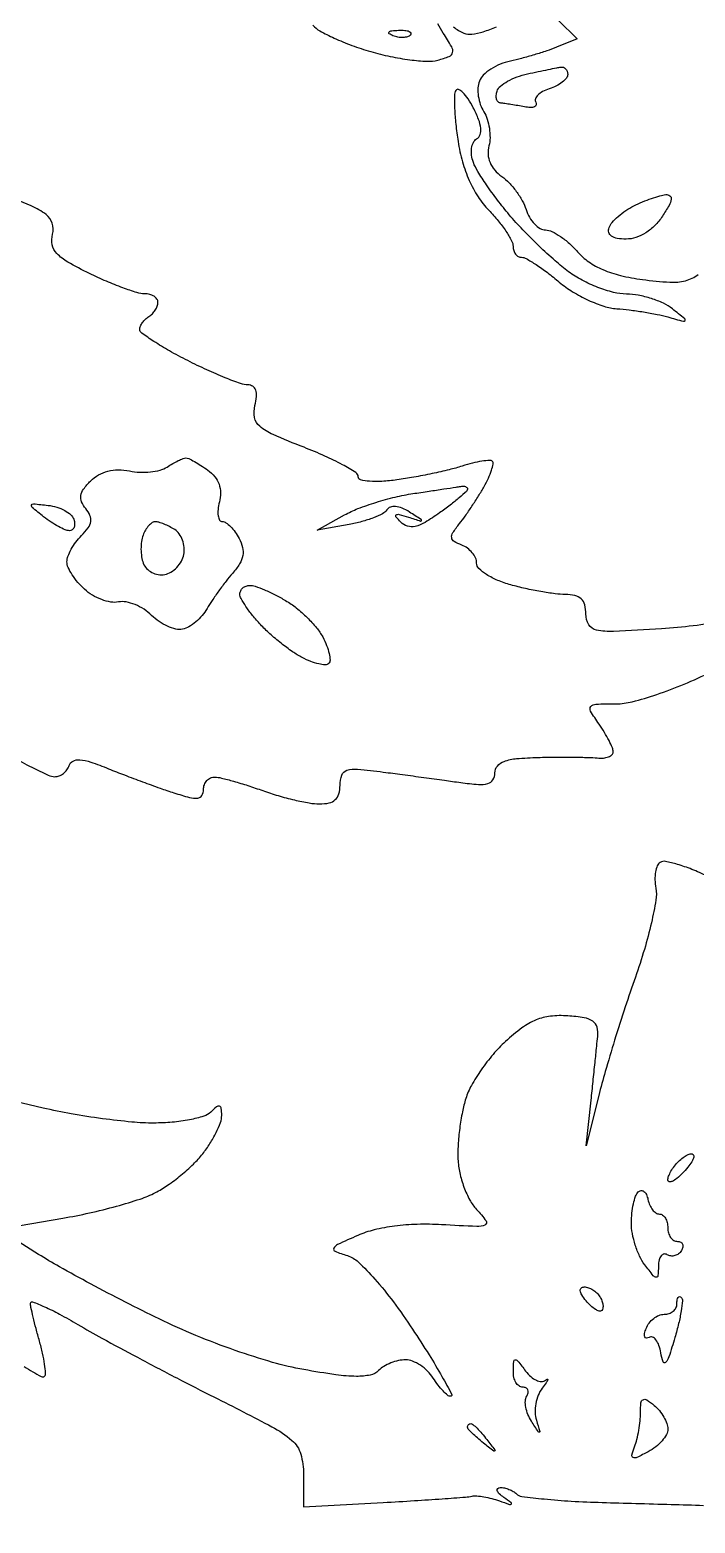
# Model space of a CAD drawing. Extents: x 0 to 102, y 0 to 135.
# Drawn here: x 79.86 to 86.04, y 50.85 to 64.72 of the extents above; entities that cross this region are included whole.
import ezdxf

# ---------------------------------------------------------------- set-up
doc = ezdxf.new("R2010")
doc.units = 0
doc.header["$MEASUREMENT"] = 0

msp = doc.modelspace()

# ---------------------------------------------------------------- linework, layer by layer
for points in [[(82.486241, 64.759805, 0.093777), (82.550734, 64.706461, 0.018911), (82.684253, 64.639268, 0.019351), (82.84792, 64.572044, 0.017031), (83.023364, 64.514493, 0.019151), (83.205156, 64.469116, 0.019806), (83.387866, 64.438372, 0.019973), (83.547597, 64.424414, 0.075895), (83.646923, 64.434809, 0.028136), (83.753979, 64.469343, 0.255638), (83.784569, 64.505518, 0.183165), (83.775849, 64.559238, 0.014202), (83.698116, 64.685559, -0.024281), (83.647969, 64.770855, -0.073995)], [(84.766182, 64.806618), (84.940892, 64.631908), (84.749296, 64.554409, -0.015339), (84.658997, 64.521068, -0.007991), (84.544576, 64.484789, -0.007939), (84.425849, 64.451267, -0.012007), (84.321427, 64.426234, 0.045714), (84.227185, 64.396808, 0.044929), (84.139276, 64.350616, 0.048605), (84.069948, 64.295606, 0.109564), (84.033126, 64.239972, 0.079924), (84.019955, 64.177225, 0.047361), (84.023576, 64.100668, 0.045962), (84.042098, 64.022884, 0.05822), (84.073677, 63.956142, -0.061179), (84.105892, 63.887004, -0.04066), (84.126076, 63.801784, -0.040661), (84.132202, 63.714426, -0.061204), (84.12205, 63.638844, 0.079483), (84.114325, 63.559579, 0.084656), (84.132125, 63.483693, 0.079543), (84.175433, 63.414316, 0.060272), (84.242184, 63.354146, -0.049586), (84.309518, 63.296002, -0.031634), (84.375916, 63.216556, -0.031655), (84.431684, 63.129481, -0.050127), (84.466664, 63.04815, 0.05442), (84.498716, 62.975352, 0.059875), (84.544903, 62.913715, 0.068018), (84.597531, 62.871825, 0.134922), (84.64856, 62.8578, -0.113998), (84.707263, 62.84424, -0.035544), (84.78601, 62.798619, -0.033449), (84.869478, 62.733434, -0.031311), (84.945493, 62.656332, 0.061392), (85.050292, 62.562079, 0.051404), (85.181105, 62.489402, 0.043275), (85.344708, 62.435566, 0.024886), (85.548973, 62.398048, 0.016839), (85.802997, 62.37302, 0.08015), (85.947808, 62.38688, 0.096841), (86.067376, 62.444412, 0.03062)], [(83.794079, 64.743915, 0.051781), (83.838239, 64.710368, 0.044976), (83.890438, 64.684746, 0.125193), (83.962001, 64.676312, 0.038014), (84.069723, 64.69902, 0.035423), (84.191081, 64.743949, 0.032058)], [(86.304124, 59.226055, -0.016049), (86.020894, 59.182453, -0.014588), (85.72629, 59.155427, -0.004156), (85.279565, 59.131283, -0.059674), (85.12115, 59.142951, -0.214277), (85.050242, 59.193029, -0.134229), (85.023, 59.292675, 0.063567), (85.012235, 59.377008, 0.139647), (84.979568, 59.43258, 0.1341), (84.921473, 59.463961, 0.056604), (84.83265, 59.474272, -0.03116), (84.737854, 59.480421, -0.011421), (84.605023, 59.500486, -0.011271), (84.460469, 59.529082, -0.013262), (84.32505, 59.562848, -0.031289), (84.203578, 59.604923, -0.042759), (84.100992, 59.658522, -0.049453), (84.029033, 59.715037, -0.204328), (84.0078, 59.764825, 0.10702), (83.997516, 59.812324, 0.066513), (83.96714, 59.86085, 0.062114), (83.922305, 59.903007, 0.06613), (83.869384, 59.931813, -0.043246), (83.798361, 59.966371, -0.235684), (83.776014, 60.001342, -0.174325), (83.787344, 60.047737, -0.022763), (83.848234, 60.131214, 0.014928), (83.901144, 60.201413, 0.007527), (83.963839, 60.292864, 0.007468), (84.025838, 60.389382, 0.011004), (84.077112, 60.476088, 0.019298), (84.117372, 60.554676, 0.028773), (84.14582, 60.626459, 0.02806), (84.161541, 60.684692, 0.253471), (84.15428, 60.70912, 0.218743), (84.128391, 60.718708, 0.01947), (84.057584, 60.710533, 0.022571), (83.970358, 60.692941, 0.015617), (83.873469, 60.665565, -0.016963), (83.753751, 60.632085, -0.007533), (83.593853, 60.595708, -0.007446), (83.423233, 60.562231, -0.009976), (83.26755, 60.537283, -0.019667), (83.127949, 60.52333, -0.034799), (83.012271, 60.524404, -0.041254), (82.929785, 60.537827, -0.344487), (82.908, 60.565693, 0.259245), (82.885983, 60.605302, 0.014523), (82.759853, 60.678715, 0.019351), (82.596939, 60.759303, 0.012691), (82.40367, 60.839944, -0.009642), (82.115702, 60.958043, -0.074107), (81.992112, 61.034913, -0.17076), (81.944435, 61.116625, -0.109389), (81.947541, 61.227551, 0.037277), (81.962247, 61.31251, 0.106799), (81.955355, 61.371694, 0.17223), (81.927844, 61.406431, 0.140885), (81.882036, 61.4196, -0.085888), (81.814379, 61.431308, -0.010105), (81.670904, 61.485792, -0.011861), (81.501824, 61.558648, -0.009456), (81.322964, 61.644934, -0.01099), (81.152295, 61.73605, -0.016644), (81.008426, 61.823397, -0.011416), (80.8956, 61.900877, -0.241065), (80.8776, 61.936041, -0.104298), (80.883713, 61.965029, -0.051567), (80.902451, 61.997852, -0.048), (80.929838, 62.029223, -0.050942), (80.9622, 62.0541, 0.06081), (80.994561, 62.080005, 0.051032), (81.021949, 62.114411, 0.053229), (81.040599, 62.151681, 0.089642), (81.0468, 62.185993, 0.154239), (81.037206, 62.216354, 0.097877), (81.010188, 62.242215, 0.080344), (80.969821, 62.259667, 0.062007), (80.922163, 62.2656, -0.075727), (80.851468, 62.276369, -0.012478), (80.720349, 62.320883, -0.013469), (80.567605, 62.381745, -0.011536), (80.41016, 62.453797, -0.015882), (80.20894, 62.559583, -0.075344), (80.106907, 62.639787, -0.139041), (80.065009, 62.720682, -0.112343), (80.067184, 62.818862, 0.139701), (80.063963, 62.920438, 0.153027), (80.007374, 63.000889, 0.063834), (79.869695, 63.08093, 0.009247), (79.567822, 63.201715, -0.009656)], [(79.693754, 57.964772, 0.011062), (79.874154, 57.869087, 0.008287), (80.026845, 57.79552, 0.107968), (80.088, 57.782017, 0.095885), (80.128323, 57.78973, 0.070449), (80.167896, 57.812432, 0.06832), (80.200735, 57.846104, 0.078835), (80.221387, 57.885861, -0.200977), (80.257445, 57.927105, -0.135363), (80.319724, 57.938864, -0.061746), (80.421613, 57.917593, -0.013878), (80.587987, 57.855558, 0.004691), (80.735117, 57.797598, 0.003213), (80.903167, 57.734447, 0.003238), (81.065873, 57.675688, 0.006554), (81.19485, 57.631946, 0.014158), (81.340119, 57.589298, 0.092011), (81.415797, 57.583708, 0.232085), (81.454633, 57.608374, 0.138076), (81.4698, 57.662249, -0.087832), (81.477831, 57.707612, -0.097678), (81.500864, 57.745591, -0.104012), (81.535217, 57.770304, -0.11334), (81.57555, 57.778087, -0.051569), (81.636071, 57.769672, -0.008613), (81.749641, 57.739652, -0.00936), (81.882387, 57.699407, -0.008176), (82.0197, 57.65246, 0.015404), (82.163222, 57.605697, 0.013821), (82.31461, 57.565985, 0.014004), (82.452448, 57.537917, 0.041571), (82.54845, 57.529274, 0.055883), (82.636451, 57.538544, 0.131092), (82.694718, 57.568679, 0.140702), (82.727756, 57.622178, 0.068522), (82.7388, 57.702384, -0.08652), (82.755116, 57.795966, -0.236748), (82.802385, 57.840952, -0.096866), (82.901305, 57.851134, -0.009512), (83.14065, 57.824802, -0.000853), (83.317656, 57.801605, -0.000592), (83.517649, 57.774808, -0.000597), (83.709643, 57.748617, -0.00123), (83.85975, 57.727582, 0.016453), (84.023698, 57.709676, 0.087631), (84.113027, 57.718542, 0.189832), (84.159341, 57.753673, 0.13752), (84.177, 57.816664, -0.176958), (84.200487, 57.880949, -0.132253), (84.262951, 57.924351, -0.064783), (84.379543, 57.949796, -0.015314), (84.57885, 57.960742, -0.004156), (84.743556, 57.963366, -0.004322), (84.906146, 57.963199, -0.004165), (85.046745, 57.960667, -0.018763), (85.12875, 57.955424, 0.045848), (85.185432, 57.954872, 0.070096), (85.23331, 57.965672, 0.095966), (85.26542, 57.985499, 0.209561), (85.2768, 58.011458, 0.099646), (85.268997, 58.050221, 0.018241), (85.238114, 58.1169, 0.018966), (85.195521, 58.193377, 0.016234), (85.145103, 58.270576, -0.016916), (85.066716, 58.390958, -0.320792), (85.070006, 58.433335, -0.212726), (85.115313, 58.455404, -0.008516), (85.302936, 58.4586, 0.063018), (85.454449, 58.477772, 0.018213), (85.681038, 58.544936, 0.017813), (85.935883, 58.640921, 0.017012), (86.187263, 58.756164, 0.017147)], [(86.151329, 56.857866, 0.017336), (86.007053, 56.921635, 0.023924), (85.87326, 56.968011, 0.02192), (85.762498, 56.995351, 0.190179), (85.713463, 56.986544, 0.159068), (85.686889, 56.955106, 0.054596), (85.670374, 56.89705, 0.047622), (85.665078, 56.82453, 0.039455), (85.6729, 56.747469, -0.087146), (85.673586, 56.63608, -0.014505), (85.631567, 56.425224, -0.015527), (85.566559, 56.177628, -0.013198), (85.483032, 55.9206, 0.005785), (85.388468, 55.643645, 0.004302), (85.290245, 55.335803, 0.004349), (85.202607, 55.043778, 0.009819), (85.14252, 54.8208), (85.026884, 54.3555), (85.071598, 54.7785, 0.000227), (85.089948, 54.952855, 0.000228), (85.10811, 55.126946, 0.000223), (85.12381, 55.278763, 0.000917), (85.133106, 55.3707, 0.088284), (85.126472, 55.45648, 0.181799), (85.088302, 55.510751, 0.109581), (85.007339, 55.543077, 0.022588), (84.8538, 55.561033, 0.045583), (84.694229, 55.557864, 0.069998), (84.560554, 55.523628, 0.061208), (84.429355, 55.449766, 0.026921), (84.27527, 55.322892, 0.031239), (84.160872, 55.203887, 0.023841), (84.050709, 55.060626, 0.024345), (83.960157, 54.915927, 0.050917), (83.907414, 54.794159, 0.028191), (83.875538, 54.669655, 0.016355), (83.850695, 54.517227, 0.016315), (83.83574, 54.362293, 0.026327), (83.834288, 54.229802, 0.04455), (83.850775, 54.104397, 0.03392), (83.890091, 53.971474, 0.034767), (83.944593, 53.851018, 0.065283), (84.006985, 53.764502, -0.029311), (84.095969, 53.658116, -0.482182), (84.085578, 53.619155, -0.114458), (84.010512, 53.605212, -0.003225), (83.680453, 53.621965, 0.021276), (83.45678, 53.625234, 0.024945), (83.245309, 53.608747, 0.027192), (83.056726, 53.57403, 0.044374), (82.902711, 53.522115, 0.005102), (82.716255, 53.43795, 0.166693), (82.681035, 53.404168, 0.444397), (82.692025, 53.375012, 0.019679), (82.806401, 53.335248, -0.116487), (82.908871, 53.275599, -0.021519), (83.061777, 53.11749, -0.021077), (83.234409, 52.905529, -0.014611), (83.412023, 52.652547, -0.005932), (83.56569, 52.413353, -0.010526), (83.685773, 52.212167, -0.005288), (83.777377, 52.047047, -0.568161), (83.766622, 52.029, -0.173845), (83.738344, 52.039138, -0.029522), (83.695664, 52.078702, -0.029194), (83.649031, 52.133411, -0.022317), (83.604433, 52.1982, 0.057761), (83.552773, 52.262922, 0.050027), (83.485284, 52.317697, 0.052626), (83.412966, 52.355042, 0.093147), (83.347203, 52.3674, 0.055251), (83.281942, 52.360166, 0.038718), (83.21118, 52.338419, 0.039129), (83.145807, 52.306534, 0.063433), (83.09698, 52.26874, -0.146344), (83.018369, 52.226327, -0.053932), (82.891643, 52.214074, -0.032532), (82.700845, 52.228682, -0.008848), (82.402034, 52.276642, -0.025839), (82.111617, 52.344185, -0.014147), (81.763342, 52.45516, -0.013644), (81.399113, 52.593942, -0.015408), (81.057694, 52.74729, -0.005112), (80.744041, 52.903934, -0.00451), (80.420203, 53.073528, -0.004534), (80.131027, 53.231698, -0.013678), (79.93797, 53.346619), (79.5663, 53.581864), (80.162743, 53.682816, 0.01314), (80.4104, 53.73146, 0.012216), (80.661306, 53.794101, 0.0123), (80.881587, 53.86072, 0.039763), (81.022423, 53.919894, 0.032279), (81.136087, 53.988304, 0.020127), (81.260231, 54.082009, 0.020174), (81.375648, 54.184709, 0.034207), (81.46233, 54.280619, 0.025736), (81.529948, 54.37633, 0.026023), (81.587103, 54.478138, 0.026918), (81.627271, 54.571652, 0.088198), (81.639, 54.637629, 0.032229), (81.634901, 54.701148, 0.294752), (81.61785, 54.721304, 0.249972), (81.589759, 54.71577, 0.025249), (81.53748, 54.66852, -0.123311), (81.47174, 54.629112, -0.025746), (81.340283, 54.596503, -0.02556), (81.179734, 54.573786, -0.021732), (81.00873, 54.565916, -0.023955), (80.802715, 54.575267, -0.010403), (80.53025, 54.606482, -0.010267), (80.241441, 54.651729, -0.013446), (79.979804, 54.705537), (79.378107, 54.846242)], [(79.802561, 52.304257, 0.005136), (79.962539, 52.211272, 0.337403), (79.992302, 52.215302, 0.218873), (80.002684, 52.243354, 0.016446), (79.993586, 52.326182, 0.020323), (79.974766, 52.427916, 0.013935), (79.945553, 52.541645, -0.005197), (79.91371, 52.657195, -0.006594), (79.886826, 52.764571, -0.005284), (79.866475, 52.854914, -0.052799), (79.8624, 52.893396, -0.525344), (79.881491, 52.906552, -0.014465), (79.99142, 52.860979, -0.017889), (80.133106, 52.791186, -0.00982), (80.301617, 52.696238, 0.008121), (80.526435, 52.568555, 0.002796), (80.855562, 52.391021, 0.002778), (81.220724, 52.199274, 0.003217), (81.570617, 52.020862, -0.004496), (82.105937, 51.746173, -0.057608), (82.291844, 51.619484, -0.144031), (82.373073, 51.493155, -0.071456), (82.4004, 51.302913), (82.4004, 51.001368), (83.14065, 51.043179, 0.001501), (83.430396, 51.060418, 0.002122), (83.688303, 51.077638, 0.001213), (83.905849, 51.093622, 0.030022), (83.9655, 51.101772, -0.069859), (84.009345, 51.104244, -0.021721), (84.074951, 51.095894, -0.021246), (84.148313, 51.080064, -0.021914), (84.2193, 51.058196, 0.003714), (84.31318, 51.025491, 0.244484), (84.329601, 51.028003, 0.502838), (84.329685, 51.038949, 0.005752), (84.2616, 51.089124, -0.032512), (84.218706, 51.124425, -0.113838), (84.198899, 51.153975, -0.311938), (84.203541, 51.172868, -0.179639), (84.22635, 51.181705, -0.056029), (84.265805, 51.177833, -0.039502), (84.308564, 51.165134, -0.039944), (84.348049, 51.146181, -0.064598), (84.377527, 51.123473, 0.16653), (84.427406, 51.099048, 0.006327), (84.636097, 51.075432, 0.010769), (84.887414, 51.055664, 0.007313), (85.174177, 51.043518, -0.000166), (85.486616, 51.034754, -0.000142), (85.815876, 51.025316, -0.000143), (86.115229, 51.016564, -0.000408)]]:
    msp.add_lwpolyline(points, format="xyb")
for points in [[(83.28165, 64.712321, -0.028489), (83.340547, 64.711391, -0.077125), (83.381154, 64.702024, -0.208169), (83.396597, 64.686403, -0.296942), (83.392688, 64.667887, -0.126455), (83.365029, 64.651539, -0.060344), (83.323972, 64.644842, -0.05415), (83.276803, 64.648008, -0.051402), (83.230537, 64.661209, -0.054073), (83.195287, 64.679952, -0.470617), (83.193828, 64.69537, -0.168741), (83.218511, 64.707326, -0.018894)], [(84.79035, 64.370591, -0.127241), (84.814522, 64.368247, -0.119742), (84.835162, 64.354483, -0.105527), (84.849002, 64.331078, -0.081119), (84.8538, 64.301701, -0.170932), (84.841788, 64.267591, -0.057809), (84.803737, 64.230089, -0.049463), (84.748595, 64.195227, -0.039423), (84.683372, 64.16871, 0.043928), (84.621282, 64.142815, 0.07444), (84.575911, 64.109627, 0.110994), (84.553651, 64.074865, 0.229418), (84.556874, 64.043536, -0.212256), (84.560172, 64.01931, -0.228895), (84.544293, 64.001676, -0.105283), (84.506386, 63.994861, -0.039302), (84.452353, 64.000854, 0.004012), (84.390346, 64.012201, 0.003758), (84.326799, 64.022813, 0.003742), (84.270264, 64.031384, 0.012857), (84.2334, 64.035727, -0.168621), (84.209391, 64.046612, -0.127209), (84.193943, 64.071363, -0.095504), (84.189843, 64.107015, -0.061379), (84.198079, 64.14795, -0.140683), (84.228466, 64.192302, -0.044197), (84.295428, 64.238334, -0.04018), (84.383029, 64.278891, -0.035028), (84.480079, 64.307141, -0.001317), (84.579231, 64.328335, -0.00156), (84.673035, 64.347823, -0.001356), (84.752293, 64.363808, -0.009958)], [(83.976935, 63.991618, 0.025158), (83.927688, 64.075884, 0.051456), (83.879484, 64.135249, 0.09268), (83.839993, 64.162332, 0.378196), (83.814486, 64.15425, 0.133867), (83.801128, 64.106848, 0.012897), (83.803216, 63.986066, 0.015675), (83.814122, 63.839798, 0.011756), (83.834942, 63.679654, 0.031049), (83.876125, 63.490947, 0.036229), (83.938913, 63.318605, 0.038575), (84.02148, 63.167078, 0.047024), (84.121743, 63.040525, -0.0198), (84.207674, 62.943412, -0.023762), (84.280266, 62.845358, -0.023437), (84.332689, 62.758475, -0.124648), (84.3462, 62.705121, 0.075677), (84.352081, 62.666486, 0.089128), (84.369145, 62.633704, 0.100725), (84.394521, 62.61179, 0.128589), (84.424309, 62.604, -0.130978), (84.469069, 62.59207, -0.01464), (84.559778, 62.536428, -0.016993), (84.665394, 62.462062, -0.013011), (84.775794, 62.373969, 0.037418), (84.899671, 62.284649, 0.02933), (85.045789, 62.206475, 0.030125), (85.191125, 62.149705, 0.061777), (85.311035, 62.126799, -0.014222), (85.426716, 62.115916, -0.009568), (85.558105, 62.097215, -0.009642), (85.684663, 62.074212, -0.018793), (85.7844, 62.050157, 0.002524), (85.928904, 62.010289, 0.343365), (85.944555, 62.016858, 0.364884), (85.941487, 62.033002, 0.002647), (85.8267, 62.125437, 0.058353), (85.743236, 62.17731, 0.032142), (85.631264, 62.221417, 0.031584), (85.51036, 62.25201, 0.043598), (85.398986, 62.262909, -0.060016), (85.280055, 62.278494, -0.029761), (85.134912, 62.324937, -0.029031), (84.988212, 62.391728, -0.037604), (84.863031, 62.47029, -0.021449), (84.737151, 62.571777, -0.010749), (84.586606, 62.710044, -0.010652), (84.436734, 62.860012, -0.015482), (84.311609, 62.99904, -0.012426), (84.202316, 63.135024, -0.012609), (84.100462, 63.275623, -0.012477), (84.018122, 63.40219, -0.049429), (83.977549, 63.485536, -0.056067), (83.961095, 63.552125, -0.066761), (83.961295, 63.616787, -0.078163), (83.977354, 63.670128, -0.143163), (84.007483, 63.703604, 0.172008), (84.039304, 63.743234, 0.110832), (84.046138, 63.802345, 0.067998), (84.026041, 63.883951, 0.02534)], [(85.7652, 63.185812, -0.180753), (85.803431, 63.175581, -0.283233), (85.816272, 63.14518, -0.090589), (85.795544, 63.085261, -0.01658), (85.73432, 62.9847, -0.05268), (85.664345, 62.8991, -0.05523), (85.579044, 62.831536, -0.058961), (85.486879, 62.787949, -0.081169), (85.396625, 62.7732, -0.040409), (85.314484, 62.779849, -0.109558), (85.260523, 62.801389, -0.182202), (85.236211, 62.836004, -0.155808), (85.238776, 62.880737, -0.088647), (85.267645, 62.928546, -0.033068), (85.323359, 62.984173, -0.031501), (85.393503, 63.03811, -0.033073), (85.468771, 63.081849, -0.016067), (85.548929, 63.118434, -0.014681), (85.633698, 63.150988, -0.014872), (85.71111, 63.175579, -0.045451)], [(81.30558, 60.741505, -0.11846), (81.332533, 60.735804, -0.015604), (81.384869, 60.708859, -0.017399), (81.445817, 60.672204, -0.013781), (81.509106, 60.628551, -0.063381), (81.573689, 60.567417, -0.083805), (81.6138, 60.497202, -0.084981), (81.628305, 60.418495, -0.067219), (81.617796, 60.332451, 0.036429), (81.6049, 60.262754, 0.063319), (81.60586, 60.204019, 0.095988), (81.619524, 60.164666, 0.267416), (81.643944, 60.1506, -0.152363), (81.678019, 60.13997, -0.044616), (81.720685, 60.10447, -0.040304), (81.764097, 60.053664, -0.033795), (81.801692, 59.993561, -0.064453), (81.833348, 59.910135, -0.105302), (81.835165, 59.834799, -0.092595), (81.805575, 59.758595, -0.041221), (81.741218, 59.671693, 0.014144), (81.679052, 59.596609, 0.009306), (81.611637, 59.506937, 0.009366), (81.549245, 59.417154, 0.017794), (81.503032, 59.342282, -0.048115), (81.457311, 59.277359, -0.040706), (81.397581, 59.218305, -0.042547), (81.333614, 59.173282, -0.083637), (81.275584, 59.151348, -0.105116), (81.21323, 59.152282, -0.04839), (81.135798, 59.178041, -0.044985), (81.056487, 59.222171, -0.046967), (80.98758, 59.27922, 0.053129), (80.917219, 59.33603, 0.047026), (80.833607, 59.379464, 0.049735), (80.749936, 59.404043, 0.094427), (80.679984, 59.403906, -0.090528), (80.609436, 59.403222, -0.046512), (80.523811, 59.426352, -0.04416), (80.437379, 59.467577, -0.050606), (80.363705, 59.521797, -0.032916), (80.301364, 59.586162, -0.03387), (80.248653, 59.657567, -0.035975), (80.211899, 59.725448, -0.106487), (80.2008, 59.776969, -0.091629), (80.210191, 59.827782, -0.035633), (80.240545, 59.892809, -0.033787), (80.284325, 59.96029, -0.0356), (80.336101, 60.020016, 0.039619), (80.397341, 60.091813, 0.118376), (80.421799, 60.151086, 0.143581), (80.414392, 60.207959, 0.069611), (80.375481, 60.270896, -0.072264), (80.336839, 60.334143, -0.144966), (80.330111, 60.391762, -0.116156), (80.355966, 60.452413, -0.037808), (80.419846, 60.52676, -0.066093), (80.494509, 60.583922, -0.067204), (80.58109, 60.619229, -0.063879), (80.677811, 60.631423, -0.051158), (80.782316, 60.620473, 0.041724), (80.876702, 60.608783, 0.036075), (80.97651, 60.612008, 0.037723), (81.066927, 60.628444, 0.08139), (81.1314, 60.657055, -0.014924), (81.183451, 60.688984, -0.017236), (81.234912, 60.716163, -0.016483), (81.279705, 60.736085, -0.089773)], [(83.85975, 60.477696, -0.054648), (83.884032, 60.479328, -0.084316), (83.904562, 60.474946, -0.114873), (83.918191, 60.465475, -0.185786), (83.9232, 60.452461, -0.211403), (83.913804, 60.431231, -0.007888), (83.846732, 60.372205, -0.013086), (83.762638, 60.304239, -0.008696), (83.662882, 60.230559, -0.020124), (83.528978, 60.143109, -0.076456), (83.43668, 60.105635, -0.132362), (83.365591, 60.107778, -0.124639), (83.303332, 60.14521, -0.022138), (83.258397, 60.194699, -0.446276), (83.261043, 60.212617, -0.215649), (83.287234, 60.216842, -0.010614), (83.3733, 60.191524, 0.001499), (83.487717, 60.155588, 0.435021), (83.495476, 60.160024, 0.317267), (83.491453, 60.169993, 0.001268), (83.384375, 60.238654, 0.040892), (83.315186, 60.275196, 0.077992), (83.254375, 60.290627, 0.109853), (83.20612, 60.284515, 0.162434), (83.172875, 60.258345, -0.130284), (83.13406, 60.223621, -0.025872), (83.0482, 60.185382, -0.025788), (82.940673, 60.150263, -0.021504), (82.8234, 60.1239), (82.5273, 60.070594), (82.7811, 60.212227, -0.034998), (82.905363, 60.270581, -0.016684), (83.072177, 60.328783, -0.016447), (83.251273, 60.378242, -0.022458), (83.4156, 60.410126, 0.000457), (83.566039, 60.432501, 0.000603), (83.703108, 60.453185, 0.000433), (83.817993, 60.470764, 0.005898)], [(80.024973, 60.301137, -0.045342), (80.10593, 60.284263, -0.049756), (80.179896, 60.253379, -0.055811), (80.236658, 60.214004, -0.13447), (80.264673, 60.17175, -0.064761), (80.272403, 60.131296, -0.107025), (80.267097, 60.097064, -0.143141), (80.2499, 60.074506, -0.160117), (80.22402, 60.066, -0.101263), (80.184535, 60.07408, -0.022827), (80.122472, 60.104007, -0.022759), (80.052728, 60.145859, -0.020334), (79.98432, 60.195387, -0.004836), (79.876341, 60.282168, -0.323405), (79.870611, 60.303833, -0.336525), (79.889297, 60.315406, -0.005041)], [(81.022995, 60.149305, 0.155109), (80.99416, 60.140757, 0.058659), (80.962004, 60.112943, 0.050859), (80.931711, 60.07216, 0.042732), (80.908194, 60.0237, 0.057854), (80.893255, 59.965399, 0.036135), (80.888811, 59.894963, 0.035934), (80.894584, 59.823912, 0.053428), (80.910593, 59.763648, 0.098036), (80.941255, 59.714942, 0.0821), (80.989958, 59.677943, 0.080575), (81.048887, 59.658086, 0.088851), (81.109023, 59.658869, 0.089496), (81.167625, 59.681516, 0.065582), (81.222021, 59.725347, 0.064376), (81.264156, 59.782776, 0.078701), (81.286803, 59.845334, 0.071577), (81.289922, 59.911173, 0.063244), (81.274795, 59.978222, 0.066222), (81.244527, 60.036298, 0.098627), (81.203174, 60.075717, 0.022574), (81.154648, 60.103483, 0.021711), (81.103191, 60.127154, 0.022239), (81.056078, 60.143993, 0.069914)], [(81.900897, 59.5584, -0.083971), (81.951305, 59.549874, -0.016836), (82.036592, 59.516915, -0.017355), (82.13434, 59.471239, -0.01543), (82.232667, 59.417176, -0.035196), (82.331929, 59.348693, -0.025491), (82.432491, 59.259553, -0.025919), (82.519693, 59.164575, -0.04992), (82.577198, 59.078903, -0.027986), (82.613979, 58.999842, -0.038836), (82.6372, 58.925261, -0.043568), (82.645608, 58.864336, -0.211953), (82.633373, 58.832573, -0.210941), (82.601585, 58.820258, -0.043324), (82.540524, 58.828413, -0.03869), (82.465767, 58.851268, -0.027938), (82.386496, 58.887614, -0.030682), (82.297172, 58.942024, -0.015372), (82.191028, 59.020921, -0.015202), (82.085849, 59.109574, -0.021698), (81.99855, 59.194927, -0.018145), (81.925671, 59.278527, -0.022247), (81.864115, 59.36186, -0.021435), (81.819338, 59.43508, -0.127181), (81.8082, 59.478159, -0.114772), (81.81532, 59.508767, -0.100388), (81.83543, 59.534829, -0.093597), (81.865499, 59.55232, -0.085255)], [(86.021481, 54.273519, -0.286028), (86.02685, 54.250406, -0.048425), (86.007279, 54.20725, -0.040319), (85.971188, 54.154845, -0.02543), (85.921371, 54.099686, -0.025436), (85.868703, 54.05212, -0.062853), (85.824635, 54.024606, -0.157496), (85.796909, 54.021258, -0.358961), (85.7844, 54.036437, -0.096481), (85.791262, 54.071667, -0.034458), (85.813807, 54.117911, -0.032651), (85.846199, 54.166522, -0.033095), (85.88451, 54.21027, -0.03502), (85.925542, 54.245924, -0.053246), (85.966041, 54.270145, -0.069486), (86.000161, 54.28047, -0.239554)], [(85.600253, 53.85549, 0.053), (85.616536, 53.804049, 0.063556), (85.6426, 53.760506, 0.075023), (85.673987, 53.73099, 0.152396), (85.706003, 53.721, -0.159035), (85.735905, 53.711242, -0.096938), (85.761371, 53.683723, -0.0787), (85.778567, 53.642629, -0.059882), (85.7844, 53.5941, 0.06887), (85.791113, 53.545597, 0.085131), (85.810718, 53.504477, 0.099915), (85.839828, 53.476982, 0.140337), (85.873993, 53.4672, -0.111402), (85.903931, 53.460446, -0.183522), (85.921658, 53.441943, -0.159256), (85.924037, 53.41408, -0.080893), (85.910447, 53.38122, -0.090427), (85.884175, 53.352094, -0.095498), (85.849784, 53.334794, -0.099685), (85.812673, 53.331933, -0.108373), (85.778554, 53.343913, 0.187777), (85.748522, 53.349451, 0.18178), (85.722144, 53.333332, 0.110093), (85.703808, 53.294719, 0.051661), (85.697109, 53.239543, -0.015064), (85.692747, 53.148164, -0.417151), (85.676175, 53.134132, -0.205556), (85.649549, 53.148448, -0.006115), (85.570209, 53.25072, -0.052966), (85.522605, 53.329826, -0.031483), (85.482487, 53.432362, -0.03123), (85.455059, 53.540876, -0.046314), (85.446, 53.63847, -0.02585), (85.45067, 53.728735, -0.028464), (85.464638, 53.815135, -0.029549), (85.484944, 53.88675, -0.111914), (85.50945, 53.92599, -0.167621), (85.535766, 53.938945, -0.198941), (85.562297, 53.931676, -0.123421), (85.585205, 53.902462, -0.054745)], [(85.007648, 53.0442, -0.085443), (85.046185, 53.037566, -0.053409), (85.087568, 53.017695, -0.051744), (85.125377, 52.988486, -0.0641), (85.153379, 52.953971, -0.04739), (85.171848, 52.916586, -0.058241), (85.181389, 52.878875, -0.069134), (85.181176, 52.84645, -0.161573), (85.170427, 52.825027, -0.274667), (85.147977, 52.819312, -0.066988), (85.111648, 52.835561, -0.05004), (85.068511, 52.868654, -0.030935), (85.024697, 52.915256, -0.030483), (84.98481, 52.969757, -0.110288), (84.970113, 53.009879, -0.256649), (84.979481, 53.033961, -0.176123)], [(85.909007, 52.947793, -0.223698), (85.920203, 52.916664, -0.01544), (85.908173, 52.82153, -0.019625), (85.885025, 52.704882, -0.013344), (85.849989, 52.574143, -0.006095), (85.794452, 52.395053, -0.108114), (85.764129, 52.343096, -0.571707), (85.740031, 52.348272, -0.03924), (85.719334, 52.432105, 0.042201), (85.701614, 52.502098, 0.079596), (85.674205, 52.553341, 0.131039), (85.642145, 52.578231, 0.242905), (85.610121, 52.575761, -0.147436), (85.585247, 52.569122, -0.315754), (85.570128, 52.580465, -0.134357), (85.56862, 52.611633, -0.036926), (85.58292, 52.659106, -0.071843), (85.610986, 52.709299, -0.063789), (85.653121, 52.751832, -0.066853), (85.702334, 52.780614, -0.099245), (85.751151, 52.7904, 0.082365), (85.796161, 52.797865, 0.092383), (85.834382, 52.819393, 0.100638), (85.859939, 52.851454, 0.118651), (85.869, 52.8891, -0.038975), (85.87175, 52.924322, -0.111071), (85.880752, 52.947055, -0.248043), (85.893949, 52.95403, -0.198903)], [(84.463006, 52.262965, 0.050368), (84.511062, 52.211391, 0.072844), (84.563274, 52.177586, 0.095871), (84.611302, 52.165933, 0.189475), (84.647876, 52.178365, -0.104715), (84.66431, 52.187205, -0.629174), (84.669074, 52.181908, -0.055034), (84.653235, 52.152964, -0.00986), (84.616901, 52.103173, 0.068321), (84.580642, 52.038907, 0.049031), (84.557885, 51.959546, 0.049337), (84.551123, 51.877952, 0.072632), (84.562628, 51.807073, -0.001844), (84.595134, 51.702816, -0.43806), (84.590618, 51.695058, -0.312442), (84.580498, 51.699193, -0.001536), (84.517209, 51.79702, -0.046487), (84.484494, 51.860131, -0.049963), (84.464952, 51.926708, -0.055726), (84.460478, 51.986814, -0.129861), (84.473514, 52.02967, 0.083443), (84.486585, 52.061736, 0.162138), (84.483831, 52.088946, 0.181677), (84.465865, 52.10704, 0.107801), (84.435793, 52.1136, -0.163452), (84.401833, 52.125006, -0.098297), (84.373308, 52.15709, -0.07878), (84.354519, 52.205027, -0.05869), (84.348891, 52.26165, -0.011683), (84.352698, 52.353254, -0.392002), (84.367297, 52.367094, -0.231188), (84.390513, 52.356083, -0.006017)], [(85.6575, 51.9444, -0.047064), (85.706055, 51.89571, -0.04116), (85.747123, 51.83666, -0.043304), (85.775304, 51.776622, -0.088303), (85.7844, 51.725518, -0.12628), (85.771435, 51.675004, -0.052397), (85.730929, 51.616696, -0.047355), (85.67201, 51.560212, -0.044596), (85.602372, 51.514535, -0.010542), (85.497816, 51.461382, -0.202365), (85.462137, 51.459601, -0.389207), (85.45008, 51.482816, -0.025778), (85.475472, 51.560777, 0.031292), (85.49662, 51.628223, 0.017183), (85.514406, 51.712951, 0.01707), (85.526604, 51.80051, 0.026077), (85.5306, 51.877078, -0.02302), (85.534796, 51.968174, -0.25294), (85.554394, 51.9976, -0.275427), (85.588317, 51.99591, -0.026364)], [(83.955141, 51.7752, -0.184603), (83.973102, 51.768335, -0.013803), (84.011807, 51.73171, -0.017649), (84.056387, 51.683866, -0.012436), (84.103191, 51.62715, -0.001576), (84.177646, 51.531594, -0.377591), (84.177, 51.5214, -0.377591), (84.166806, 51.520754, -0.001576), (84.07125, 51.595209, -0.012436), (84.014534, 51.642013, -0.017649), (83.96669, 51.686593, -0.013803), (83.930065, 51.725298, -0.184603), (83.9232, 51.743259, -0.099038), (83.925638, 51.755449, -0.097945), (83.932583, 51.765817, -0.097945), (83.942951, 51.772762, -0.099038)]]:
    msp.add_lwpolyline(points, format="xyb", close=True)

doc.saveas('drawing.dxf')
